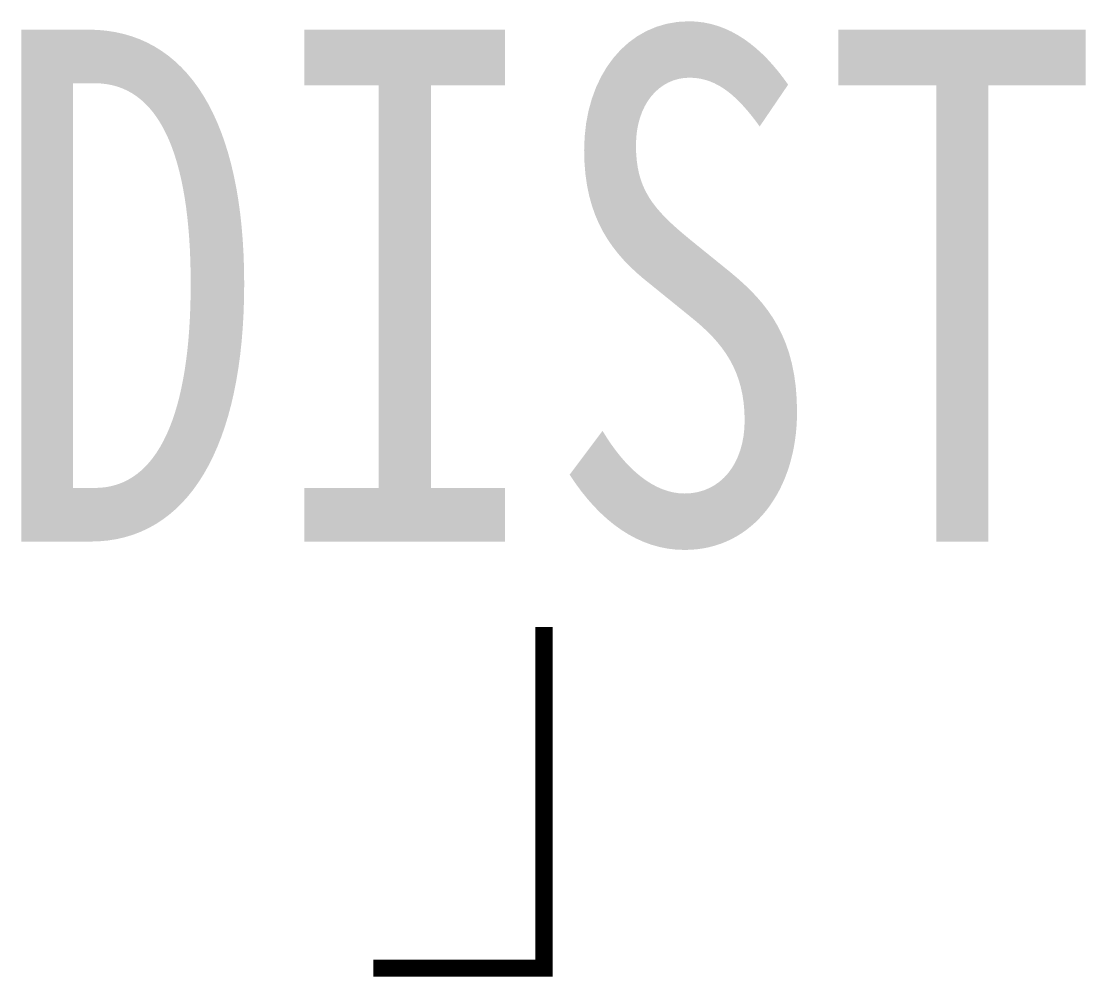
# Model space of a CAD drawing. Header units: inches. Extents: x -3.06 to 3.17, y -1.05 to 4.55.
import ezdxf
from ezdxf.enums import TextEntityAlignment as Align

# ---------------------------------------------------------------- set-up
doc = ezdxf.new("R2010")
doc.units = ezdxf.units.IN
doc.header["$MEASUREMENT"] = 0
doc.styles.add('HZ', font='', dxfattribs={"width": 0.8})
doc.styles.get('HZ').set_extended_font_data('SimSun')

msp = doc.modelspace()

# ---------------------------------------------------------------- linework, layer by layer
at = {"color": 7, "const_width": 0.1}
msp.add_lwpolyline([(-1, -1), (0, -1), (0, 1)], dxfattribs=at)

# ---------------------------------------------------------------- texts
at = {"style": 'HZ', "width": 0.8}
msp.add_attdef('DIST', text='888', height=3, dxfattribs=at).set_placement((0, 3), align=Align.MIDDLE_CENTER)

doc.saveas('drawing.dxf')
